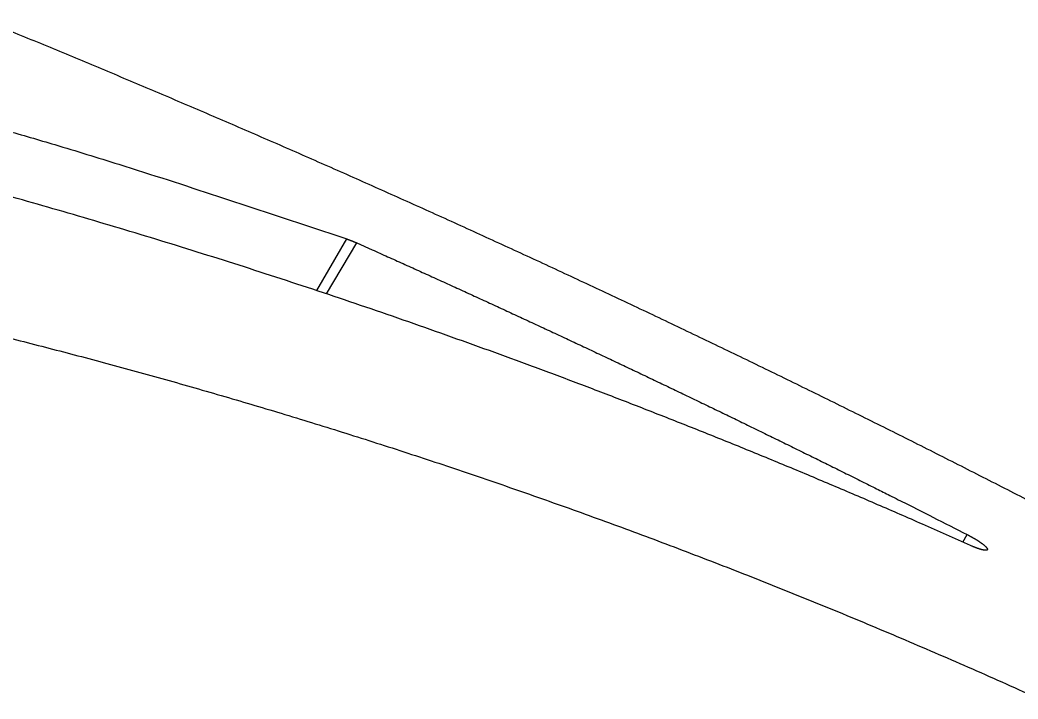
# Model space of a CAD drawing. Extents: x 527 to 614, y 487 to 635.
# Drawn here: x 546.126 to 547.775, y 527.346 to 528.468 of the extents above; entities that cross this region are included whole.
import ezdxf

# ---------------------------------------------------------------- set-up
doc = ezdxf.new("R2010")
doc.units = 0
doc.header["$MEASUREMENT"] = 0
doc.layers.add('1', color=4, linetype='Continuous')
doc.layers.add('204', color=7, linetype='Continuous')

# ---------------------------------------------------------------- blocks, each defined once
blk = doc.blocks.new('69')
at = {"layer": '204', "color": 4, "linetype": 'Continuous'}
for p, q in [((-0.5844, 3.9331), (-0.5346, 4.0185)), ((-0.5683, 3.9278), (-0.5183, 4.012)), ((0.4826, 3.5177), (0.4899, 3.5301))]:
    blk.add_line(p, q, dxfattribs=at)
for points in [[(0.6283, 3.5671, 0.001058), (0.5467, 3.609, 0.001058), (0.4649, 3.6506, 0.001058), (0.383, 3.6919, 0.001058), (0.3009, 3.7328, 0.001058), (0.2186, 3.7733, 0.001058), (0.1361, 3.8136, 0.001058), (0.0535, 3.8534, 0.001058), (-0.0293, 3.8929, 0.001058), (-0.1122, 3.932, 0.001058), (-0.1953, 3.9708, 0.001058), (-0.2786, 4.0092, 0.001058), (-0.362, 4.0473, 0.001059), (-0.4456, 4.085, 0.001059), (-0.5294, 4.1224, 0.001059), (-0.6133, 4.1594, 0.001059), (-0.6973, 4.196, 0.001059), (-0.7815, 4.2323, 0.001059), (-0.8659, 4.2682, 0.001059), (-0.9504, 4.3038, 0.001058), (-1.035, 4.339, 0.001057), (-1.1198, 4.3738, 0.001057)], [(-1.0983, 4.198, -0.000608), (-1.0168, 4.1744, -0.002729), (-0.9115, 4.1419, -0.004702), (-0.7485, 4.0892, -0.002263), (-0.5346, 4.0185, -0.001183)], [(0.4952, 3.5121), (0.4208, 3.5451, 0.001675), (0.3466, 3.5775, 0.00171), (0.2727, 3.6091, 0.001719), (0.199, 3.6401, 0.001698), (0.1256, 3.6703, 0.001689), (0.0525, 3.6998, 0.001683), (-0.0203, 3.7286, 0.001679), (-0.0928, 3.7568, 0.001669), (-0.1649, 3.7843, 0.001664), (-0.2368, 3.8111, 0.001655), (-0.3083, 3.8372, 0.00165), (-0.3795, 3.8627, 0.001641), (-0.4503, 3.8876, 0.001637), (-0.5208, 3.9118, 0.001628), (-0.5909, 3.9353, 0.001624), (-0.6607, 3.9582, 0.001615), (-0.73, 3.9805, 0.001612), (-0.799, 4.0022, 0.001604), (-0.8675, 4.0233, 0.0016), (-0.9356, 4.0437, 0.001588), (-1.0033, 4.0636, 0.001582), (-1.0706, 4.0829, 0.001572), (-1.1374, 4.1016, 0.001567)], [(-1.1574, 3.8709, -0.002517), (-1.0625, 3.8473, -0.002521), (-0.967, 3.8225, -0.002526), (-0.8708, 3.7964, -0.002545), (-0.7734, 3.7689, -0.002585), (-0.6745, 3.7399, -0.002594), (-0.5743, 3.7094, -0.002636), (-0.4728, 3.6773, -0.00266), (-0.37, 3.6435, -0.002694), (-0.266, 3.6081, -0.002716), (-0.1609, 3.5711, -0.002762), (-0.0547, 3.5323, -0.002776), (0.0526, 3.4917, -0.002794), (0.1609, 3.4494, -0.002846), (0.2702, 3.4052, -0.002953), (0.3806, 3.3589, -0.002879), (0.4915, 3.3111, -0.002701), (0.6025, 3.2617, -0.003044)], [(-0.5346, 4.0185), (-0.5342, 4.0183, -0.0006), (-0.5338, 4.0182, -0.000595), (-0.5334, 4.0181, -0.000588), (-0.533, 4.0179, -0.000582), (-0.5327, 4.0178, -0.000577), (-0.5323, 4.0176, -0.000571), (-0.5319, 4.0175, -0.000566), (-0.5315, 4.0174, -0.000561), (-0.5311, 4.0172, -0.000556), (-0.5307, 4.0171, -0.000552), (-0.5303, 4.0169, -0.000547), (-0.5299, 4.0168, -0.000543), (-0.5295, 4.0166, -0.00054), (-0.5291, 4.0165, -0.000536), (-0.5287, 4.0163, -0.000532), (-0.5283, 4.0161, -0.000529), (-0.5279, 4.016, -0.000526), (-0.5274, 4.0158, -0.000523), (-0.527, 4.0157, -0.00052), (-0.5266, 4.0155, -0.000518), (-0.5262, 4.0153, -0.000515), (-0.5258, 4.0152, -0.000513), (-0.5254, 4.015, -0.000511), (-0.525, 4.0148, -0.00051), (-0.5246, 4.0147, -0.000507), (-0.5242, 4.0145, -0.000502), (-0.5237, 4.0143, -0.000505), (-0.5233, 4.0142, -0.000514), (-0.5229, 4.014, -0.000498), (-0.5225, 4.0138, -0.000464), (-0.5221, 4.0136, -0.000512), (-0.5217, 4.0135, -0.00061), (-0.5212, 4.0133, -0.000461), (-0.5208, 4.0131, -0.000156), (-0.5205, 4.0129, -0.000652), (-0.52, 4.0127, -0.001122), (-0.5193, 4.0124, -0.000547), (-0.5183, 4.012, -0.000289)], [(-0.5183, 4.012), (-0.4928, 4.0006, -0.000324), (-0.4673, 3.9891, -0.000324), (-0.4419, 3.9777, -0.000324), (-0.4164, 3.9662, -0.000324), (-0.391, 3.9546, -0.000324), (-0.3655, 3.9431, -0.000324), (-0.3401, 3.9315, -0.000324), (-0.3147, 3.9198, -0.000324), (-0.2893, 3.9082, -0.000324), (-0.264, 3.8965, -0.000324), (-0.2386, 3.8847, -0.000324), (-0.2133, 3.873, -0.000324), (-0.1879, 3.8612, -0.000324), (-0.1626, 3.8493, -0.000324), (-0.1373, 3.8375, -0.000324), (-0.1121, 3.8256, -0.000325), (-0.0868, 3.8136, -0.000325), (-0.0616, 3.8017, -0.000325), (-0.0363, 3.7897, -0.000325), (-0.0111, 3.7776, -0.000325), (0.0141, 3.7656, -0.000325), (0.0393, 3.7535, -0.000324), (0.0644, 3.7413, -0.000325), (0.0896, 3.7292, -0.000325), (0.1147, 3.717, -0.000324), (0.1398, 3.7047, -0.000322), (0.1649, 3.6925, -0.000325), (0.19, 3.6802, -0.000332), (0.2152, 3.6678, -0.000322), (0.2402, 3.6555, -0.000301), (0.265, 3.6432, -0.000332), (0.2902, 3.6307, -0.000396), (0.316, 3.6178, -0.000301), (0.3403, 3.6057, -0.000103), (0.3621, 3.5948, -0.000424), (0.3902, 3.5806, -0.00073), (0.4334, 3.5587, -0.000357), (0.4899, 3.53, -0.000189)], [(0.4899, 3.53), (0.4909, 3.5295, -0.001228), (0.492, 3.529, -0.001241), (0.493, 3.5285, -0.001246), (0.494, 3.5279, -0.001243), (0.495, 3.5274, -0.001247), (0.496, 3.5269, -0.001254), (0.4969, 3.5263, -0.001263), (0.4979, 3.5258, -0.001273), (0.4989, 3.5252, -0.001286), (0.4998, 3.5247, -0.001301), (0.5007, 3.5241, -0.001319), (0.5017, 3.5236, -0.001339), (0.5026, 3.5231, -0.001363), (0.5035, 3.5225, -0.001388), (0.5044, 3.522, -0.001419), (0.5053, 3.5214, -0.001451), (0.5061, 3.5209, -0.001488), (0.507, 3.5204, -0.001528), (0.5078, 3.5198, -0.001574), (0.5086, 3.5193, -0.001624), (0.5094, 3.5187, -0.00168), (0.5102, 3.5182, -0.00174), (0.511, 3.5177, -0.001808), (0.5118, 3.5172, -0.001882), (0.5125, 3.5167, -0.001966), (0.5132, 3.5161, -0.002057), (0.5139, 3.5156, -0.002158), (0.5146, 3.5151, -0.002268), (0.5152, 3.5146, -0.002397), (0.5159, 3.5141, -0.002539), (0.5165, 3.5137, -0.002688), (0.5171, 3.5132, -0.002864), (0.5177, 3.5127, -0.003071), (0.5182, 3.5122, -0.003276), (0.5187, 3.5118, -0.003526), (0.5192, 3.5113, -0.00379), (0.5197, 3.5109, -0.004107), (0.5201, 3.5105, -0.004456), (0.5205, 3.5101, -0.004877), (0.5209, 3.5097, -0.005341), (0.5212, 3.5093, -0.005909), (0.5216, 3.5089, -0.006545), (0.5219, 3.5086, -0.007329), (0.5221, 3.5082, -0.008221), (0.5224, 3.5079, -0.009334), (0.5226, 3.5076, -0.010617), (0.5228, 3.5073, -0.012233), (0.5229, 3.507, -0.014115), (0.5231, 3.5067, -0.016489), (0.5232, 3.5064, -0.019243), (0.5232, 3.5062, -0.022647), (0.5233, 3.5059, -0.026436), (0.5233, 3.5057, -0.030753), (0.5233, 3.5055, -0.034928), (0.5232, 3.5053, -0.038603), (0.5231, 3.5051, -0.04078), (0.523, 3.5049, -0.040971), (0.5229, 3.5048, -0.039159), (0.5227, 3.5046, -0.035634), (0.5225, 3.5045, -0.031587), (0.5223, 3.5044, -0.027144), (0.5221, 3.5043, -0.023247), (0.5218, 3.5042, -0.019753), (0.5215, 3.5042, -0.016832), (0.5211, 3.5041, -0.014346), (0.5208, 3.5041, -0.012404), (0.5204, 3.5041, -0.01074), (0.52, 3.5041, -0.009414), (0.5195, 3.5041, -0.008272), (0.519, 3.5041, -0.007359), (0.5185, 3.5042, -0.00656), (0.518, 3.5043, -0.005912), (0.5175, 3.5043, -0.005337), (0.5169, 3.5044, -0.004866), (0.5163, 3.5046, -0.004441), (0.5157, 3.5047, -0.004089), (0.515, 3.5048, -0.00377), (0.5144, 3.505, -0.003508), (0.5137, 3.5052, -0.003249), (0.5129, 3.5054, -0.003033), (0.5122, 3.5056, -0.002841), (0.5115, 3.5058, -0.002664), (0.5107, 3.506, -0.002507), (0.5099, 3.5063, -0.002376), (0.5091, 3.5066, -0.002246), (0.5083, 3.5068, -0.002124), (0.5074, 3.5071, -0.00204), (0.5066, 3.5074, -0.00199), (0.5057, 3.5078, -0.001852), (0.5048, 3.5081, -0.001665), (0.5039, 3.5084, -0.001771), (0.503, 3.5088, -0.002032), (0.502, 3.5092, -0.001485), (0.5011, 3.5095, -0.000496), (0.5003, 3.5099, -0.002024), (0.4992, 3.5103, -0.003314), (0.4975, 3.5111, -0.001551), (0.4952, 3.5121, -0.000804)]]:
    blk.add_lwpolyline(points, format="xyb", dxfattribs=at)
blk = doc.blocks.new('2010VANGUARD')
at = {"layer": '1'}
blk.add_blockref('69', (20.3003, 19.0611), dxfattribs=at)

msp = doc.modelspace()

# ---------------------------------------------------------------- block references
at = {"layer": '1'}
msp.add_blockref('2010VANGUARD', (526.9005, 505.0267), dxfattribs=at)

doc.saveas('drawing.dxf')
